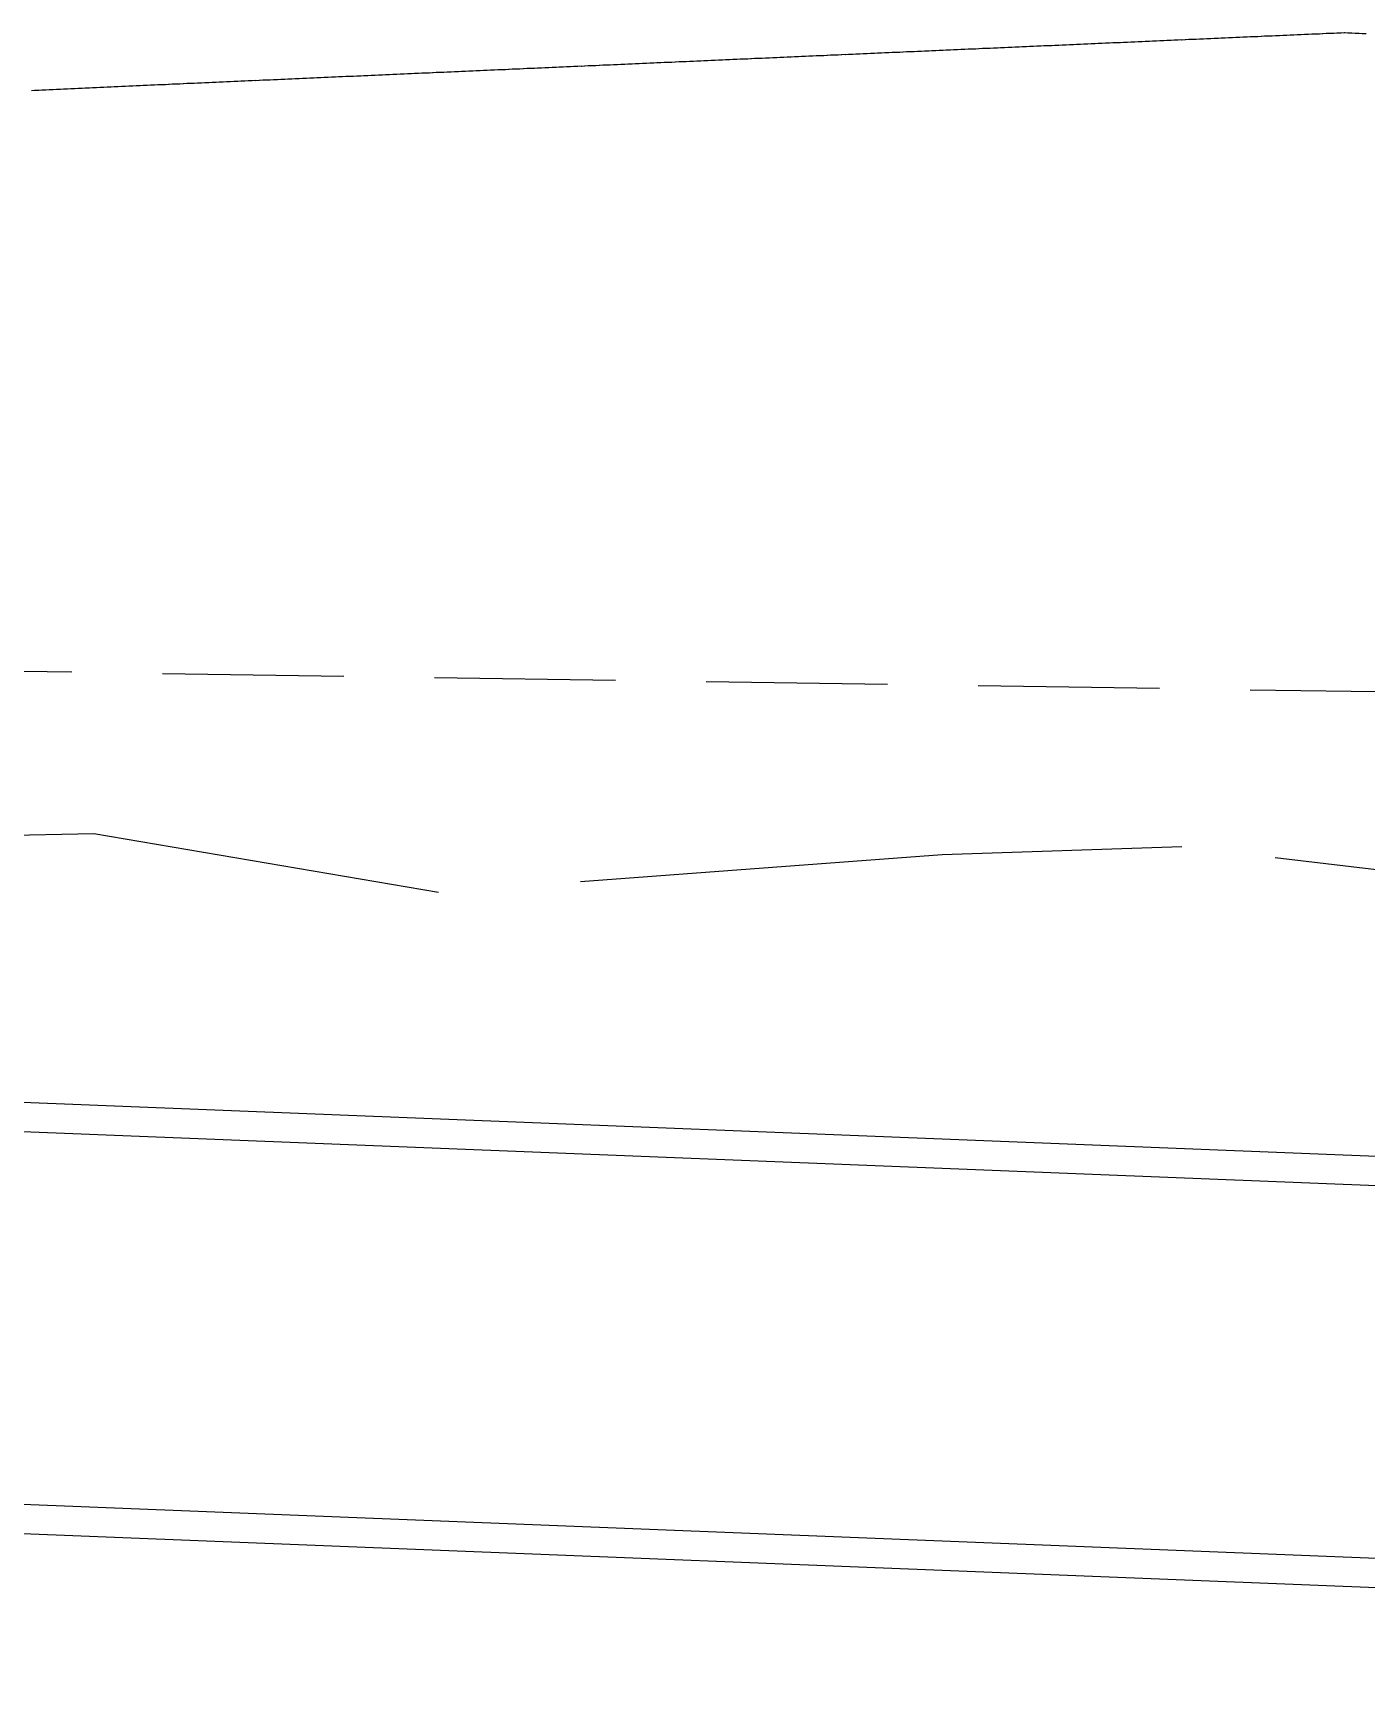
# Model space of a CAD drawing. Header units: metres. Extents: x 27 to 1668, y 87 to 577.
# Drawn here: x 222.15 to 240.53, y 333.22 to 355.9 of the extents above; entities that cross this region are included whole.
import ezdxf

# ---------------------------------------------------------------- set-up
doc = ezdxf.new("R2010")
doc.units = ezdxf.units.M
doc.linetypes.add('DASHED', pattern=[7.5, 5, -2.5])
doc.linetypes.add('HIDDEN', pattern=[3.75, 2.5, -1.25])
for name, color, linetype in [('c_Profile_design', 2, 'Continuous'), ('c_profile_existing', 251, 'DASHED'), ('c_swd_hgl', 150, 'HIDDEN'), ('C_SWD_PIPE_CL', 5, 'Continuous'), ('XREF', 7, 'Continuous')]:
    doc.layers.add(name, color=color, linetype=linetype)

# ---------------------------------------------------------------- blocks, each defined once
blk = doc.blocks.new('XD_SWD LS')
at = {"layer": 'c_Profile_design'}
for p, q in [((238.785, 355.841), (238.741, 355.839)), ((238.791, 355.841), (238.785, 355.841)), ((238.835, 355.844), (238.791, 355.841)), ((238.841, 355.844), (238.835, 355.844)), ((238.885, 355.846), (238.841, 355.844)), ((238.891, 355.846), (238.885, 355.846)), ((238.935, 355.848), (238.891, 355.846)), ((238.941, 355.848), (238.935, 355.848)), ((238.985, 355.85), (238.941, 355.848)), ((238.991, 355.85), (238.985, 355.85)), ((239.035, 355.852), (238.991, 355.85)), ((239.04, 355.852), (239.035, 355.852)), ((239.085, 355.854), (239.04, 355.852)), ((239.09, 355.854), (239.085, 355.854)), ((239.134, 355.857), (239.09, 355.854)), ((239.14, 355.857), (239.134, 355.857)), ((239.184, 355.859), (239.14, 355.857)), ((239.19, 355.859), (239.184, 355.859)), ((239.234, 355.861), (239.19, 355.859)), ((239.24, 355.861), (239.234, 355.861)), ((239.284, 355.863), (239.24, 355.861)), ((239.29, 355.863), (239.284, 355.863)), ((239.334, 355.865), (239.29, 355.863)), ((239.34, 355.865), (239.334, 355.865)), ((239.384, 355.867), (239.34, 355.865)), ((239.39, 355.867), (239.384, 355.867)), ((239.434, 355.87), (239.39, 355.867)), ((239.44, 355.87), (239.434, 355.87)), ((239.484, 355.872), (239.44, 355.87)), ((239.489, 355.872), (239.484, 355.872)), ((239.534, 355.874), (239.489, 355.872)), ((239.539, 355.874), (239.534, 355.874)), ((239.583, 355.876), (239.539, 355.874)), ((239.589, 355.876), (239.583, 355.876)), ((239.633, 355.878), (239.589, 355.876)), ((239.639, 355.878), (239.633, 355.878)), ((239.683, 355.881), (239.639, 355.878)), ((239.689, 355.88), (239.683, 355.881)), ((239.733, 355.883), (239.689, 355.88)), ((239.739, 355.883), (239.733, 355.883)), ((239.783, 355.885), (239.739, 355.883)), ((239.789, 355.885), (239.783, 355.885)), ((239.833, 355.887), (239.789, 355.885)), ((239.839, 355.887), (239.833, 355.887)), ((239.883, 355.889), (239.839, 355.887)), ((239.889, 355.889), (239.883, 355.889)), ((239.933, 355.891), (239.889, 355.889)), ((239.938, 355.891), (239.933, 355.891)), ((239.983, 355.894), (239.938, 355.891)), ((239.988, 355.894), (239.983, 355.894)), ((240.032, 355.896), (239.988, 355.894)), ((240.038, 355.896), (240.032, 355.896)), ((240.082, 355.898), (240.038, 355.896)), ((240.088, 355.898), (240.082, 355.898)), ((240.132, 355.9), (240.088, 355.898)), ((240.138, 355.9), (240.132, 355.9)), ((240.182, 355.902), (240.138, 355.9)), ((240.188, 355.902), (240.182, 355.902)), ((240.232, 355.904), (240.188, 355.902)), ((240.238, 355.904), (240.232, 355.904)), ((240.282, 355.902), (240.238, 355.904)), ((240.288, 355.902), (240.282, 355.902)), ((240.332, 355.9), (240.288, 355.902)), ((240.337, 355.9), (240.332, 355.9)), ((240.381, 355.898), (240.337, 355.9)), ((240.387, 355.898), (240.381, 355.898)), ((240.431, 355.896), (240.387, 355.898)), ((240.437, 355.895), (240.431, 355.896)), ((240.481, 355.893), (240.437, 355.895)), ((240.487, 355.893), (240.481, 355.893)), ((240.531, 355.891), (240.487, 355.893)), ((240.536, 355.891), (240.531, 355.891)), ((233.597, 355.614), (233.553, 355.612)), ((233.603, 355.614), (233.597, 355.614)), ((233.647, 355.617), (233.603, 355.614)), ((233.652, 355.617), (233.647, 355.617)), ((233.697, 355.619), (233.652, 355.617)), ((233.702, 355.619), (233.697, 355.619)), ((233.747, 355.621), (233.702, 355.619)), ((233.752, 355.621), (233.747, 355.621)), ((233.796, 355.623), (233.752, 355.621)), ((233.802, 355.623), (233.796, 355.623)), ((233.846, 355.625), (233.802, 355.623)), ((233.852, 355.625), (233.846, 355.625)), ((233.896, 355.628), (233.852, 355.625)), ((233.902, 355.628), (233.896, 355.628)), ((233.946, 355.63), (233.902, 355.628)), ((233.952, 355.63), (233.946, 355.63)), ((233.996, 355.632), (233.952, 355.63)), ((234.002, 355.632), (233.996, 355.632)), ((234.046, 355.634), (234.002, 355.632)), ((234.052, 355.634), (234.046, 355.634)), ((234.096, 355.636), (234.052, 355.634)), ((234.101, 355.636), (234.096, 355.636)), ((234.146, 355.638), (234.101, 355.636)), ((234.151, 355.638), (234.146, 355.638)), ((234.196, 355.641), (234.151, 355.638)), ((234.201, 355.641), (234.196, 355.641)), ((234.245, 355.643), (234.201, 355.641)), ((234.251, 355.643), (234.245, 355.643)), ((234.295, 355.645), (234.251, 355.643)), ((234.301, 355.645), (234.295, 355.645)), ((234.345, 355.647), (234.301, 355.645)), ((234.351, 355.647), (234.345, 355.647)), ((234.395, 355.649), (234.351, 355.647)), ((234.401, 355.649), (234.395, 355.649)), ((234.445, 355.652), (234.401, 355.649)), ((234.451, 355.652), (234.445, 355.652)), ((234.495, 355.654), (234.451, 355.652)), ((234.501, 355.654), (234.495, 355.654)), ((234.545, 355.656), (234.501, 355.654)), ((234.55, 355.656), (234.545, 355.656)), ((234.595, 355.658), (234.55, 355.656)), ((234.6, 355.658), (234.595, 355.658)), ((234.645, 355.66), (234.6, 355.658)), ((234.65, 355.66), (234.645, 355.66)), ((234.694, 355.663), (234.65, 355.66)), ((234.7, 355.663), (234.694, 355.663)), ((234.744, 355.665), (234.7, 355.663)), ((234.75, 355.665), (234.744, 355.665)), ((234.794, 355.667), (234.75, 355.665)), ((234.8, 355.667), (234.794, 355.667)), ((234.844, 355.669), (234.8, 355.667)), ((234.85, 355.669), (234.844, 355.669)), ((234.894, 355.671), (234.85, 355.669)), ((234.9, 355.671), (234.894, 355.671)), ((234.944, 355.673), (234.9, 355.671)), ((234.95, 355.673), (234.944, 355.673)), ((234.994, 355.676), (234.95, 355.673)), ((234.999, 355.676), (234.994, 355.676)), ((235.044, 355.678), (234.999, 355.676)), ((235.049, 355.678), (235.044, 355.678)), ((235.094, 355.68), (235.049, 355.678)), ((235.099, 355.68), (235.094, 355.68)), ((235.143, 355.682), (235.099, 355.68)), ((235.149, 355.682), (235.143, 355.682)), ((235.193, 355.684), (235.149, 355.682)), ((235.199, 355.684), (235.193, 355.684)), ((235.243, 355.687), (235.199, 355.684)), ((235.249, 355.687), (235.243, 355.687)), ((235.293, 355.689), (235.249, 355.687)), ((235.299, 355.689), (235.293, 355.689)), ((235.343, 355.691), (235.299, 355.689)), ((235.349, 355.691), (235.343, 355.691)), ((235.393, 355.693), (235.349, 355.691)), ((235.399, 355.693), (235.393, 355.693)), ((235.443, 355.695), (235.399, 355.693)), ((235.448, 355.695), (235.443, 355.695)), ((235.493, 355.697), (235.448, 355.695)), ((235.498, 355.697), (235.493, 355.697)), ((235.543, 355.7), (235.498, 355.697)), ((235.548, 355.7), (235.543, 355.7)), ((235.592, 355.702), (235.548, 355.7)), ((235.598, 355.702), (235.592, 355.702)), ((235.642, 355.704), (235.598, 355.702)), ((235.648, 355.704), (235.642, 355.704)), ((235.692, 355.706), (235.648, 355.704)), ((235.698, 355.706), (235.692, 355.706)), ((235.742, 355.708), (235.698, 355.706)), ((235.748, 355.708), (235.742, 355.708)), ((235.792, 355.711), (235.748, 355.708)), ((235.798, 355.711), (235.792, 355.711)), ((235.842, 355.713), (235.798, 355.711)), ((235.848, 355.713), (235.842, 355.713)), ((235.892, 355.715), (235.848, 355.713)), ((235.897, 355.715), (235.892, 355.715)), ((235.942, 355.717), (235.897, 355.715)), ((235.947, 355.717), (235.942, 355.717)), ((235.992, 355.719), (235.947, 355.717)), ((235.997, 355.719), (235.992, 355.719)), ((236.041, 355.721), (235.997, 355.719)), ((236.047, 355.721), (236.041, 355.721)), ((236.091, 355.724), (236.047, 355.721)), ((236.097, 355.724), (236.091, 355.724)), ((236.141, 355.726), (236.097, 355.724)), ((236.147, 355.726), (236.141, 355.726)), ((236.191, 355.728), (236.147, 355.726)), ((236.197, 355.728), (236.191, 355.728)), ((236.241, 355.73), (236.197, 355.728)), ((236.247, 355.73), (236.241, 355.73)), ((236.291, 355.732), (236.247, 355.73)), ((236.297, 355.732), (236.291, 355.732)), ((236.341, 355.735), (236.297, 355.732)), ((236.346, 355.735), (236.341, 355.735)), ((236.391, 355.737), (236.346, 355.735)), ((236.396, 355.737), (236.391, 355.737)), ((236.441, 355.739), (236.396, 355.737)), ((236.446, 355.739), (236.441, 355.739)), ((236.49, 355.741), (236.446, 355.739)), ((236.496, 355.741), (236.49, 355.741)), ((236.54, 355.743), (236.496, 355.741)), ((236.546, 355.743), (236.54, 355.743)), ((236.59, 355.745), (236.546, 355.743)), ((236.596, 355.745), (236.59, 355.745)), ((236.64, 355.748), (236.596, 355.745)), ((236.646, 355.748), (236.64, 355.748)), ((236.69, 355.75), (236.646, 355.748)), ((236.696, 355.75), (236.69, 355.75)), ((236.74, 355.752), (236.696, 355.75)), ((236.746, 355.752), (236.74, 355.752)), ((236.79, 355.754), (236.746, 355.752)), ((236.795, 355.754), (236.79, 355.754)), ((236.84, 355.756), (236.795, 355.754)), ((236.845, 355.756), (236.84, 355.756)), ((236.89, 355.759), (236.845, 355.756)), ((236.895, 355.759), (236.89, 355.759)), ((236.939, 355.761), (236.895, 355.759)), ((236.945, 355.761), (236.939, 355.761)), ((236.989, 355.763), (236.945, 355.761)), ((236.995, 355.763), (236.989, 355.763)), ((237.039, 355.765), (236.995, 355.763)), ((237.045, 355.765), (237.039, 355.765)), ((237.089, 355.767), (237.045, 355.765)), ((237.095, 355.767), (237.089, 355.767)), ((237.139, 355.769), (237.095, 355.767)), ((237.145, 355.769), (237.139, 355.769)), ((237.189, 355.772), (237.145, 355.769)), ((237.195, 355.772), (237.189, 355.772)), ((237.239, 355.774), (237.195, 355.772)), ((237.244, 355.774), (237.239, 355.774)), ((237.289, 355.776), (237.244, 355.774)), ((237.294, 355.776), (237.289, 355.776)), ((237.339, 355.778), (237.294, 355.776)), ((237.344, 355.778), (237.339, 355.778)), ((237.388, 355.78), (237.344, 355.778)), ((237.394, 355.78), (237.388, 355.78)), ((237.438, 355.783), (237.394, 355.78)), ((237.444, 355.783), (237.438, 355.783)), ((237.488, 355.785), (237.444, 355.783)), ((237.494, 355.785), (237.488, 355.785)), ((237.538, 355.787), (237.494, 355.785)), ((237.544, 355.787), (237.538, 355.787)), ((237.588, 355.789), (237.544, 355.787)), ((237.594, 355.789), (237.588, 355.789)), ((237.638, 355.791), (237.594, 355.789)), ((237.644, 355.791), (237.638, 355.791)), ((237.688, 355.793), (237.644, 355.791)), ((237.693, 355.793), (237.688, 355.793)), ((237.738, 355.796), (237.693, 355.793)), ((237.743, 355.796), (237.738, 355.796)), ((237.787, 355.798), (237.743, 355.796)), ((237.793, 355.798), (237.787, 355.798)), ((237.837, 355.8), (237.793, 355.798)), ((237.843, 355.8), (237.837, 355.8)), ((237.887, 355.802), (237.843, 355.8)), ((237.893, 355.802), (237.887, 355.802)), ((237.937, 355.804), (237.893, 355.802)), ((237.943, 355.804), (237.937, 355.804)), ((237.987, 355.807), (237.943, 355.804)), ((237.993, 355.806), (237.987, 355.807)), ((238.037, 355.809), (237.993, 355.806)), ((238.043, 355.809), (238.037, 355.809)), ((238.087, 355.811), (238.043, 355.809)), ((238.093, 355.811), (238.087, 355.811)), ((238.137, 355.813), (238.093, 355.811)), ((238.142, 355.813), (238.137, 355.813)), ((238.187, 355.815), (238.142, 355.813)), ((238.192, 355.815), (238.187, 355.815)), ((238.236, 355.817), (238.192, 355.815)), ((238.242, 355.817), (238.236, 355.817)), ((238.286, 355.82), (238.242, 355.817)), ((238.292, 355.82), (238.286, 355.82)), ((238.336, 355.822), (238.292, 355.82)), ((238.342, 355.822), (238.336, 355.822)), ((238.386, 355.824), (238.342, 355.822)), ((238.392, 355.824), (238.386, 355.824)), ((238.436, 355.826), (238.392, 355.824)), ((238.442, 355.826), (238.436, 355.826)), ((238.486, 355.828), (238.442, 355.826)), ((238.492, 355.828), (238.486, 355.828)), ((238.536, 355.83), (238.492, 355.828)), ((238.542, 355.83), (238.536, 355.83)), ((238.586, 355.833), (238.542, 355.83)), ((238.591, 355.833), (238.586, 355.833)), ((238.636, 355.835), (238.591, 355.833)), ((238.641, 355.835), (238.636, 355.835)), ((238.685, 355.837), (238.641, 355.835)), ((238.691, 355.837), (238.685, 355.837)), ((238.735, 355.839), (238.691, 355.837)), ((238.741, 355.839), (238.735, 355.839)), ((228.459, 355.389), (228.414, 355.386)), ((228.464, 355.389), (228.459, 355.389)), ((228.508, 355.391), (228.464, 355.389)), ((228.514, 355.391), (228.508, 355.391)), ((228.558, 355.393), (228.514, 355.391)), ((228.564, 355.393), (228.558, 355.393)), ((228.608, 355.395), (228.564, 355.393)), ((228.614, 355.395), (228.608, 355.395)), ((228.658, 355.397), (228.614, 355.395)), ((228.664, 355.397), (228.658, 355.397)), ((228.708, 355.4), (228.664, 355.397)), ((228.714, 355.4), (228.708, 355.4)), ((228.758, 355.402), (228.714, 355.4)), ((228.763, 355.402), (228.758, 355.402)), ((228.808, 355.404), (228.763, 355.402)), ((228.813, 355.404), (228.808, 355.404)), ((228.858, 355.406), (228.813, 355.404)), ((228.863, 355.406), (228.858, 355.406)), ((228.907, 355.408), (228.863, 355.406)), ((228.913, 355.408), (228.907, 355.408)), ((228.957, 355.411), (228.913, 355.408)), ((228.963, 355.411), (228.957, 355.411)), ((229.007, 355.413), (228.963, 355.411)), ((229.013, 355.413), (229.007, 355.413)), ((229.057, 355.415), (229.013, 355.413)), ((229.063, 355.415), (229.057, 355.415)), ((229.107, 355.417), (229.063, 355.415)), ((229.113, 355.417), (229.107, 355.417)), ((229.157, 355.419), (229.113, 355.417)), ((229.163, 355.419), (229.157, 355.419)), ((229.207, 355.422), (229.163, 355.419)), ((229.212, 355.422), (229.207, 355.422)), ((229.257, 355.424), (229.212, 355.422)), ((229.262, 355.424), (229.257, 355.424)), ((229.307, 355.426), (229.262, 355.424)), ((229.312, 355.426), (229.307, 355.426)), ((229.356, 355.428), (229.312, 355.426)), ((229.362, 355.428), (229.356, 355.428)), ((229.406, 355.43), (229.362, 355.428)), ((229.412, 355.43), (229.406, 355.43)), ((229.456, 355.433), (229.412, 355.43)), ((229.462, 355.433), (229.456, 355.433)), ((229.506, 355.435), (229.462, 355.433)), ((229.512, 355.435), (229.506, 355.435)), ((229.556, 355.437), (229.512, 355.435)), ((229.562, 355.437), (229.556, 355.437)), ((229.606, 355.439), (229.562, 355.437)), ((229.611, 355.439), (229.606, 355.439)), ((229.656, 355.441), (229.611, 355.439)), ((229.661, 355.441), (229.656, 355.441)), ((229.706, 355.444), (229.661, 355.441)), ((229.711, 355.443), (229.706, 355.444)), ((229.756, 355.446), (229.711, 355.443)), ((229.761, 355.446), (229.756, 355.446)), ((229.805, 355.448), (229.761, 355.446)), ((229.811, 355.448), (229.805, 355.448)), ((229.855, 355.45), (229.811, 355.448)), ((229.861, 355.45), (229.855, 355.45)), ((229.905, 355.452), (229.861, 355.45)), ((229.911, 355.452), (229.905, 355.452)), ((229.955, 355.454), (229.911, 355.452)), ((229.961, 355.454), (229.955, 355.454)), ((230.005, 355.457), (229.961, 355.454)), ((230.011, 355.457), (230.005, 355.457)), ((230.055, 355.459), (230.011, 355.457)), ((230.06, 355.459), (230.055, 355.459)), ((230.105, 355.461), (230.06, 355.459)), ((230.11, 355.461), (230.105, 355.461)), ((230.155, 355.463), (230.11, 355.461)), ((230.16, 355.463), (230.155, 355.463)), ((230.205, 355.465), (230.16, 355.463)), ((230.21, 355.465), (230.205, 355.465)), ((230.254, 355.468), (230.21, 355.465)), ((230.26, 355.468), (230.254, 355.468)), ((230.304, 355.47), (230.26, 355.468)), ((230.31, 355.47), (230.304, 355.47)), ((230.354, 355.472), (230.31, 355.47)), ((230.36, 355.472), (230.354, 355.472)), ((230.404, 355.474), (230.36, 355.472)), ((230.41, 355.474), (230.404, 355.474)), ((230.454, 355.476), (230.41, 355.474)), ((230.46, 355.476), (230.454, 355.476)), ((230.504, 355.479), (230.46, 355.476)), ((230.509, 355.479), (230.504, 355.479)), ((230.554, 355.481), (230.509, 355.479)), ((230.559, 355.481), (230.554, 355.481)), ((230.604, 355.483), (230.559, 355.481)), ((230.609, 355.483), (230.604, 355.483)), ((230.654, 355.485), (230.609, 355.483)), ((230.659, 355.485), (230.654, 355.485)), ((230.703, 355.487), (230.659, 355.485)), ((230.709, 355.487), (230.703, 355.487)), ((230.753, 355.49), (230.709, 355.487)), ((230.759, 355.49), (230.753, 355.49)), ((230.803, 355.492), (230.759, 355.49)), ((230.809, 355.492), (230.803, 355.492)), ((230.853, 355.494), (230.809, 355.492)), ((230.859, 355.494), (230.853, 355.494)), ((230.903, 355.496), (230.859, 355.494)), ((230.909, 355.496), (230.903, 355.496)), ((230.953, 355.498), (230.909, 355.496)), ((230.958, 355.498), (230.953, 355.498)), ((231.003, 355.501), (230.958, 355.498)), ((231.008, 355.501), (231.003, 355.501)), ((231.053, 355.503), (231.008, 355.501)), ((231.058, 355.503), (231.053, 355.503)), ((231.103, 355.505), (231.058, 355.503)), ((231.108, 355.505), (231.103, 355.505)), ((231.152, 355.507), (231.108, 355.505)), ((231.158, 355.507), (231.152, 355.507)), ((231.202, 355.509), (231.158, 355.507)), ((231.208, 355.509), (231.202, 355.509)), ((231.252, 355.512), (231.208, 355.509)), ((231.258, 355.511), (231.252, 355.512)), ((231.302, 355.514), (231.258, 355.511)), ((231.308, 355.514), (231.302, 355.514)), ((231.352, 355.516), (231.308, 355.514)), ((231.358, 355.516), (231.352, 355.516)), ((231.402, 355.518), (231.358, 355.516)), ((231.407, 355.518), (231.402, 355.518)), ((231.452, 355.52), (231.407, 355.518)), ((231.457, 355.52), (231.452, 355.52)), ((231.502, 355.522), (231.457, 355.52)), ((231.507, 355.522), (231.502, 355.522)), ((231.552, 355.525), (231.507, 355.522)), ((231.557, 355.525), (231.552, 355.525)), ((231.601, 355.527), (231.557, 355.525)), ((231.607, 355.527), (231.601, 355.527)), ((231.651, 355.529), (231.607, 355.527)), ((231.657, 355.529), (231.651, 355.529)), ((231.701, 355.531), (231.657, 355.529)), ((231.707, 355.531), (231.701, 355.531)), ((231.751, 355.533), (231.707, 355.531)), ((231.757, 355.533), (231.751, 355.533)), ((231.801, 355.536), (231.757, 355.533)), ((231.807, 355.536), (231.801, 355.536)), ((231.851, 355.538), (231.807, 355.536)), ((231.856, 355.538), (231.851, 355.538)), ((231.901, 355.54), (231.856, 355.538)), ((231.906, 355.54), (231.901, 355.54)), ((231.951, 355.542), (231.906, 355.54)), ((231.956, 355.542), (231.951, 355.542)), ((232.001, 355.544), (231.956, 355.542)), ((232.006, 355.544), (232.001, 355.544)), ((232.05, 355.547), (232.006, 355.544)), ((232.056, 355.547), (232.05, 355.547)), ((232.1, 355.549), (232.056, 355.547)), ((232.106, 355.549), (232.1, 355.549)), ((232.15, 355.551), (232.106, 355.549)), ((232.156, 355.551), (232.15, 355.551)), ((232.2, 355.553), (232.156, 355.551)), ((232.206, 355.553), (232.2, 355.553)), ((232.25, 355.555), (232.206, 355.553)), ((232.256, 355.555), (232.25, 355.555)), ((232.3, 355.558), (232.256, 355.555)), ((232.305, 355.558), (232.3, 355.558)), ((232.35, 355.56), (232.305, 355.558)), ((232.355, 355.56), (232.35, 355.56)), ((232.4, 355.562), (232.355, 355.56)), ((232.405, 355.562), (232.4, 355.562)), ((232.45, 355.564), (232.405, 355.562)), ((232.455, 355.564), (232.45, 355.564)), ((232.499, 355.566), (232.455, 355.564)), ((232.505, 355.566), (232.499, 355.566)), ((232.549, 355.568), (232.505, 355.566)), ((232.555, 355.568), (232.549, 355.568)), ((232.599, 355.571), (232.555, 355.568)), ((232.605, 355.571), (232.599, 355.571)), ((232.649, 355.573), (232.605, 355.571)), ((232.655, 355.573), (232.649, 355.573)), ((232.699, 355.575), (232.655, 355.573)), ((232.705, 355.575), (232.699, 355.575)), ((232.749, 355.577), (232.705, 355.575)), ((232.754, 355.577), (232.749, 355.577)), ((232.799, 355.579), (232.754, 355.577)), ((232.804, 355.579), (232.799, 355.579)), ((232.849, 355.582), (232.804, 355.579)), ((232.854, 355.582), (232.849, 355.582)), ((232.898, 355.584), (232.854, 355.582)), ((232.904, 355.584), (232.898, 355.584)), ((232.948, 355.586), (232.904, 355.584)), ((232.954, 355.586), (232.948, 355.586)), ((232.998, 355.588), (232.954, 355.586)), ((233.004, 355.588), (232.998, 355.588)), ((233.048, 355.59), (233.004, 355.588)), ((233.054, 355.59), (233.048, 355.59)), ((233.098, 355.593), (233.054, 355.59)), ((233.104, 355.593), (233.098, 355.593)), ((233.148, 355.595), (233.104, 355.593)), ((233.154, 355.595), (233.148, 355.595)), ((233.198, 355.597), (233.154, 355.595)), ((233.203, 355.597), (233.198, 355.597)), ((233.248, 355.599), (233.203, 355.597)), ((233.253, 355.599), (233.248, 355.599)), ((233.298, 355.601), (233.253, 355.599)), ((233.303, 355.601), (233.298, 355.601)), ((233.347, 355.604), (233.303, 355.601)), ((233.353, 355.603), (233.347, 355.604)), ((233.397, 355.606), (233.353, 355.603)), ((233.403, 355.606), (233.397, 355.606)), ((233.447, 355.608), (233.403, 355.606)), ((233.453, 355.608), (233.447, 355.608)), ((233.497, 355.61), (233.453, 355.608)), ((233.503, 355.61), (233.497, 355.61)), ((233.547, 355.612), (233.503, 355.61)), ((233.553, 355.612), (233.547, 355.612)), ((223.32, 355.161), (223.275, 355.159)), ((223.325, 355.161), (223.32, 355.161)), ((223.369, 355.163), (223.325, 355.161)), ((223.375, 355.163), (223.369, 355.163)), ((223.419, 355.166), (223.375, 355.163)), ((223.425, 355.166), (223.419, 355.166)), ((223.469, 355.168), (223.425, 355.166)), ((223.475, 355.168), (223.469, 355.168)), ((223.519, 355.17), (223.475, 355.168)), ((223.525, 355.17), (223.519, 355.17)), ((223.569, 355.172), (223.525, 355.17)), ((223.575, 355.172), (223.569, 355.172)), ((223.619, 355.175), (223.575, 355.172)), ((223.625, 355.175), (223.619, 355.175)), ((223.669, 355.177), (223.625, 355.175)), ((223.675, 355.177), (223.669, 355.177)), ((223.719, 355.179), (223.675, 355.177)), ((223.724, 355.179), (223.719, 355.179)), ((223.769, 355.181), (223.724, 355.179)), ((223.774, 355.181), (223.769, 355.181)), ((223.819, 355.184), (223.774, 355.181)), ((223.824, 355.184), (223.819, 355.184)), ((223.869, 355.186), (223.824, 355.184)), ((223.874, 355.186), (223.869, 355.186)), ((223.919, 355.188), (223.874, 355.186)), ((223.924, 355.188), (223.919, 355.188)), ((223.969, 355.19), (223.924, 355.188)), ((223.974, 355.19), (223.969, 355.19)), ((224.019, 355.193), (223.974, 355.19)), ((224.024, 355.193), (224.019, 355.193)), ((224.068, 355.195), (224.024, 355.193)), ((224.074, 355.195), (224.068, 355.195)), ((224.118, 355.197), (224.074, 355.195)), ((224.124, 355.197), (224.118, 355.197)), ((224.168, 355.199), (224.124, 355.197)), ((224.174, 355.199), (224.168, 355.199)), ((224.218, 355.201), (224.174, 355.199)), ((224.224, 355.201), (224.218, 355.201)), ((224.268, 355.204), (224.224, 355.201)), ((224.273, 355.204), (224.268, 355.204)), ((224.318, 355.206), (224.273, 355.204)), ((224.323, 355.206), (224.318, 355.206)), ((224.368, 355.208), (224.323, 355.206)), ((224.373, 355.208), (224.368, 355.208)), ((224.418, 355.21), (224.373, 355.208)), ((224.423, 355.21), (224.418, 355.21)), ((224.468, 355.212), (224.423, 355.21)), ((224.473, 355.212), (224.468, 355.212)), ((224.517, 355.215), (224.473, 355.212)), ((224.523, 355.215), (224.517, 355.215)), ((224.567, 355.217), (224.523, 355.215)), ((224.573, 355.217), (224.567, 355.217)), ((224.617, 355.219), (224.573, 355.217)), ((224.623, 355.219), (224.617, 355.219)), ((224.667, 355.221), (224.623, 355.219)), ((224.673, 355.221), (224.667, 355.221)), ((224.717, 355.223), (224.673, 355.221)), ((224.722, 355.223), (224.717, 355.223)), ((224.767, 355.226), (224.722, 355.223)), ((224.772, 355.226), (224.767, 355.226)), ((224.817, 355.228), (224.772, 355.226)), ((224.822, 355.228), (224.817, 355.228)), ((224.867, 355.23), (224.822, 355.228)), ((224.872, 355.23), (224.867, 355.23)), ((224.916, 355.232), (224.872, 355.23)), ((224.922, 355.232), (224.916, 355.232)), ((224.966, 355.234), (224.922, 355.232)), ((224.972, 355.234), (224.966, 355.234)), ((225.016, 355.237), (224.972, 355.234)), ((225.022, 355.237), (225.016, 355.237)), ((225.066, 355.239), (225.022, 355.237)), ((225.072, 355.239), (225.066, 355.239)), ((225.116, 355.241), (225.072, 355.239)), ((225.122, 355.241), (225.116, 355.241)), ((225.166, 355.243), (225.122, 355.241)), ((225.171, 355.243), (225.166, 355.243)), ((225.216, 355.246), (225.171, 355.243)), ((225.221, 355.245), (225.216, 355.246)), ((225.266, 355.248), (225.221, 355.245)), ((225.271, 355.248), (225.266, 355.248)), ((225.316, 355.25), (225.271, 355.248)), ((225.321, 355.25), (225.316, 355.25)), ((225.365, 355.252), (225.321, 355.25)), ((225.371, 355.252), (225.365, 355.252)), ((225.415, 355.254), (225.371, 355.252)), ((225.421, 355.254), (225.415, 355.254)), ((225.465, 355.257), (225.421, 355.254)), ((225.471, 355.256), (225.465, 355.257)), ((225.515, 355.259), (225.471, 355.256)), ((225.521, 355.259), (225.515, 355.259)), ((225.565, 355.261), (225.521, 355.259)), ((225.571, 355.261), (225.565, 355.261)), ((225.615, 355.263), (225.571, 355.261)), ((225.62, 355.263), (225.615, 355.263)), ((225.665, 355.265), (225.62, 355.263)), ((225.67, 355.265), (225.665, 355.265)), ((225.715, 355.268), (225.67, 355.265)), ((225.72, 355.268), (225.715, 355.268)), ((225.765, 355.27), (225.72, 355.268)), ((225.77, 355.27), (225.765, 355.27)), ((225.814, 355.272), (225.77, 355.27)), ((225.82, 355.272), (225.814, 355.272)), ((225.864, 355.274), (225.82, 355.272)), ((225.87, 355.274), (225.864, 355.274)), ((225.914, 355.276), (225.87, 355.274)), ((225.92, 355.276), (225.914, 355.276)), ((225.964, 355.279), (225.92, 355.276)), ((225.97, 355.279), (225.964, 355.279)), ((226.014, 355.281), (225.97, 355.279)), ((226.02, 355.281), (226.014, 355.281)), ((226.064, 355.283), (226.02, 355.281)), ((226.069, 355.283), (226.064, 355.283)), ((226.114, 355.285), (226.069, 355.283)), ((226.119, 355.285), (226.114, 355.285)), ((226.164, 355.287), (226.119, 355.285)), ((226.169, 355.287), (226.164, 355.287)), ((226.214, 355.29), (226.169, 355.287)), ((226.219, 355.29), (226.214, 355.29)), ((226.263, 355.292), (226.219, 355.29)), ((226.269, 355.292), (226.263, 355.292)), ((226.313, 355.294), (226.269, 355.292)), ((226.319, 355.294), (226.313, 355.294)), ((226.363, 355.296), (226.319, 355.294)), ((226.369, 355.296), (226.363, 355.296)), ((226.413, 355.298), (226.369, 355.296)), ((226.419, 355.298), (226.413, 355.298)), ((226.463, 355.301), (226.419, 355.298)), ((226.469, 355.301), (226.463, 355.301)), ((226.513, 355.303), (226.469, 355.301)), ((226.518, 355.303), (226.513, 355.303)), ((226.563, 355.305), (226.518, 355.303)), ((226.568, 355.305), (226.563, 355.305)), ((226.613, 355.307), (226.568, 355.305)), ((226.618, 355.307), (226.613, 355.307)), ((226.663, 355.309), (226.618, 355.307)), ((226.668, 355.309), (226.663, 355.309)), ((226.712, 355.312), (226.668, 355.309)), ((226.718, 355.312), (226.712, 355.312)), ((226.762, 355.314), (226.718, 355.312)), ((226.768, 355.314), (226.762, 355.314)), ((226.812, 355.316), (226.768, 355.314)), ((226.818, 355.316), (226.812, 355.316)), ((226.862, 355.318), (226.818, 355.316)), ((226.868, 355.318), (226.862, 355.318)), ((226.912, 355.32), (226.868, 355.318)), ((226.918, 355.32), (226.912, 355.32)), ((226.962, 355.323), (226.918, 355.32)), ((226.967, 355.323), (226.962, 355.323)), ((227.012, 355.325), (226.967, 355.323)), ((227.017, 355.325), (227.012, 355.325)), ((227.062, 355.327), (227.017, 355.325)), ((227.067, 355.327), (227.062, 355.327)), ((227.112, 355.329), (227.067, 355.327)), ((227.117, 355.329), (227.112, 355.329)), ((227.161, 355.331), (227.117, 355.329)), ((227.167, 355.331), (227.161, 355.331)), ((227.211, 355.334), (227.167, 355.331)), ((227.217, 355.334), (227.211, 355.334)), ((227.261, 355.336), (227.217, 355.334)), ((227.267, 355.336), (227.261, 355.336)), ((227.311, 355.338), (227.267, 355.336)), ((227.317, 355.338), (227.311, 355.338)), ((227.361, 355.34), (227.317, 355.338)), ((227.367, 355.34), (227.361, 355.34)), ((227.411, 355.342), (227.367, 355.34)), ((227.416, 355.342), (227.411, 355.342)), ((227.461, 355.345), (227.416, 355.342)), ((227.466, 355.345), (227.461, 355.345)), ((227.511, 355.347), (227.466, 355.345)), ((227.516, 355.347), (227.511, 355.347)), ((227.561, 355.349), (227.516, 355.347)), ((227.566, 355.349), (227.561, 355.349)), ((227.61, 355.351), (227.566, 355.349)), ((227.616, 355.351), (227.61, 355.351)), ((227.66, 355.353), (227.616, 355.351)), ((227.666, 355.353), (227.66, 355.353)), ((227.71, 355.356), (227.666, 355.353)), ((227.716, 355.356), (227.71, 355.356)), ((227.76, 355.358), (227.716, 355.356)), ((227.766, 355.358), (227.76, 355.358)), ((227.81, 355.36), (227.766, 355.358)), ((227.816, 355.36), (227.81, 355.36)), ((227.86, 355.362), (227.816, 355.36)), ((227.865, 355.362), (227.86, 355.362)), ((227.91, 355.364), (227.865, 355.362)), ((227.915, 355.364), (227.91, 355.364)), ((227.96, 355.367), (227.915, 355.364)), ((227.965, 355.367), (227.96, 355.367)), ((228.01, 355.369), (227.965, 355.367)), ((228.015, 355.369), (228.01, 355.369)), ((228.059, 355.371), (228.015, 355.369)), ((228.065, 355.371), (228.059, 355.371)), ((228.109, 355.373), (228.065, 355.371)), ((228.115, 355.373), (228.109, 355.373)), ((228.159, 355.375), (228.115, 355.373)), ((228.165, 355.375), (228.159, 355.375)), ((228.209, 355.378), (228.165, 355.375)), ((228.215, 355.378), (228.209, 355.378)), ((228.259, 355.38), (228.215, 355.378)), ((228.265, 355.38), (228.259, 355.38)), ((228.309, 355.382), (228.265, 355.38)), ((228.314, 355.382), (228.309, 355.382)), ((228.359, 355.384), (228.314, 355.382)), ((228.364, 355.384), (228.359, 355.384)), ((228.409, 355.386), (228.364, 355.384)), ((228.414, 355.386), (228.409, 355.386)), ((222.171, 355.11), (222.127, 355.107)), ((222.177, 355.11), (222.171, 355.11)), ((222.221, 355.112), (222.177, 355.11)), ((222.227, 355.112), (222.221, 355.112)), ((222.271, 355.114), (222.227, 355.112)), ((222.277, 355.114), (222.271, 355.114)), ((222.321, 355.116), (222.277, 355.114)), ((222.326, 355.116), (222.321, 355.116)), ((222.371, 355.118), (222.326, 355.116)), ((222.376, 355.118), (222.371, 355.118)), ((222.421, 355.121), (222.376, 355.118)), ((222.426, 355.121), (222.421, 355.121)), ((222.471, 355.123), (222.426, 355.121)), ((222.476, 355.123), (222.471, 355.123)), ((222.521, 355.125), (222.476, 355.123)), ((222.526, 355.125), (222.521, 355.125)), ((222.571, 355.127), (222.526, 355.125)), ((222.576, 355.127), (222.571, 355.127)), ((222.621, 355.13), (222.576, 355.127)), ((222.626, 355.13), (222.621, 355.13)), ((222.67, 355.132), (222.626, 355.13)), ((222.676, 355.132), (222.67, 355.132)), ((222.72, 355.134), (222.676, 355.132)), ((222.726, 355.134), (222.72, 355.134)), ((222.77, 355.136), (222.726, 355.134)), ((222.776, 355.136), (222.77, 355.136)), ((222.82, 355.139), (222.776, 355.136)), ((222.826, 355.139), (222.82, 355.139)), ((222.87, 355.141), (222.826, 355.139)), ((222.876, 355.141), (222.87, 355.141)), ((222.92, 355.143), (222.876, 355.141)), ((222.926, 355.143), (222.92, 355.143)), ((222.97, 355.145), (222.926, 355.143)), ((222.976, 355.145), (222.97, 355.145)), ((223.02, 355.148), (222.976, 355.145)), ((223.025, 355.148), (223.02, 355.148)), ((223.07, 355.15), (223.025, 355.148)), ((223.075, 355.15), (223.07, 355.15)), ((223.12, 355.152), (223.075, 355.15)), ((223.125, 355.152), (223.12, 355.152)), ((223.17, 355.154), (223.125, 355.152)), ((223.175, 355.154), (223.17, 355.154)), ((223.22, 355.157), (223.175, 355.154)), ((223.225, 355.157), (223.22, 355.157)), ((223.27, 355.159), (223.225, 355.157)), ((223.275, 355.159), (223.27, 355.159))]:
    blk.add_line(p, q, dxfattribs=at)
at = {"layer": 'c_profile_existing'}
for p, q in [((222.987, 344.856), (218.088, 344.751)), ((227.741, 344.047), (222.987, 344.856)), ((234.686, 344.569), (227.741, 344.047)), ((237.994, 344.677), (234.686, 344.569)), ((244.243, 343.941), (237.994, 344.677))]:
    blk.add_line(p, q, dxfattribs=at)
at = {"layer": 'c_swd_hgl'}
blk.add_line((271.429, 346.353), (202.11, 347.393), dxfattribs=at)
at = {"layer": 'C_SWD_PIPE_CL'}
for p, q in [((271.429, 339.175), (202.11, 341.948)), ((271.429, 338.77), (202.11, 341.543)), ((271.429, 333.63), (202.11, 336.403)), ((271.429, 333.225), (202.11, 335.998))]:
    blk.add_line(p, q, dxfattribs=at)

msp = doc.modelspace()

# ---------------------------------------------------------------- block references
at = {"layer": 'XREF'}
msp.add_blockref('XD_SWD LS', (0, 0), dxfattribs=at)

doc.saveas('drawing.dxf')
